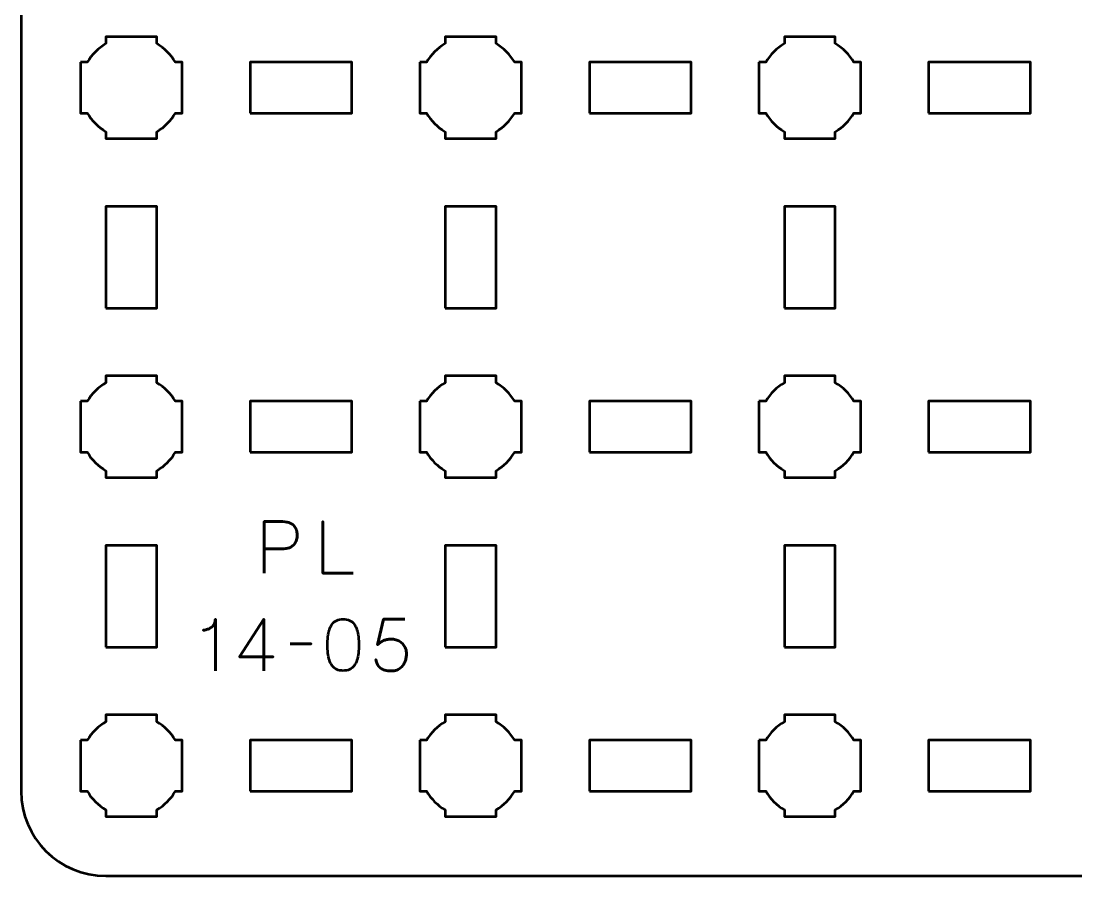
# Model space of a CAD drawing. Header units: centimetres. Extents: x -24.1 to 3.1, y -19.5 to -10.2.
# Drawn here: x -24.15 to -17.93, y -19.5 to -14.46 of the extents above; entities that cross this region are included whole.
import ezdxf

# ---------------------------------------------------------------- set-up
doc = ezdxf.new("R2010")
doc.units = ezdxf.units.CM
doc.header["$MEASUREMENT"] = 0
doc.layers.add('Layer 1', color=7, linetype='Continuous')

msp = doc.modelspace()

# ---------------------------------------------------------------- linework, layer by layer
at = {"layer": 'Layer 1', "lineweight": 53}
for points in [[(-22.8, -15), (-22.2, -15), (-22.2, -14.7), (-22.8, -14.7), (-22.8, -15)], [(-20.8, -15), (-20.2, -15), (-20.2, -14.7), (-20.8, -14.7), (-20.8, -15)], [(-18.8, -15), (-18.2, -15), (-18.2, -14.7), (-18.8, -14.7), (-18.8, -15)], [(-23.65, -16.15), (-23.35, -16.15), (-23.35, -15.55), (-23.65, -15.55), (-23.65, -16.15)], [(-21.65, -16.15), (-21.35, -16.15), (-21.35, -15.55), (-21.65, -15.55), (-21.65, -16.15)], [(-19.65, -16.15), (-19.35, -16.15), (-19.35, -15.55), (-19.65, -15.55), (-19.65, -16.15)], [(-22.8, -17), (-22.2, -17), (-22.2, -16.7), (-22.8, -16.7), (-22.8, -17)], [(-20.8, -17), (-20.2, -17), (-20.2, -16.7), (-20.8, -16.7), (-20.8, -17)], [(-18.8, -17), (-18.2, -17), (-18.2, -16.7), (-18.8, -16.7), (-18.8, -17)], [(-23.65, -18.15), (-23.35, -18.15), (-23.35, -17.55), (-23.65, -17.55), (-23.65, -18.15)], [(-21.65, -18.15), (-21.35, -18.15), (-21.35, -17.55), (-21.65, -17.55), (-21.65, -18.15)], [(-19.65, -18.15), (-19.35, -18.15), (-19.35, -17.55), (-19.65, -17.55), (-19.65, -18.15)], [(-22.8, -19), (-22.2, -19), (-22.2, -18.7), (-22.8, -18.7), (-22.8, -19)], [(-20.8, -19), (-20.2, -19), (-20.2, -18.7), (-20.8, -18.7), (-20.8, -19)], [(-18.8, -19), (-18.2, -19), (-18.2, -18.7), (-18.8, -18.7), (-18.8, -19)]]:
    msp.add_lwpolyline(points, close=True, dxfattribs=at)
for points, knots in [([(-24.15, -19), (-24.15, -19), (-24.15, -10.7), (-24.15, -10.7), (-24.15, -10.7), (-24.15, -10.42391), (-23.92609, -10.2), (-23.65, -10.2), (-23.65, -10.2), (-23.65, -10.2), (2.65, -10.2), (2.65, -10.2), (2.65, -10.2), (2.92609, -10.2), (3.15, -10.42391), (3.15, -10.7), (3.15, -10.7), (3.15, -10.7), (3.15, -19), (3.15, -19), (3.15, -19), (3.15, -19.27609), (2.92609, -19.5), (2.65, -19.5), (2.65, -19.5), (2.65, -19.5), (-23.65, -19.5), (-23.65, -19.5), (-23.65, -19.5), (-23.92609, -19.5), (-24.15, -19.27609), (-24.15, -19)], [0, 0, 0, 0, 0.125, 0.125, 0.125, 0.125, 0.25, 0.25, 0.25, 0.25, 0.375, 0.375, 0.375, 0.375, 0.5, 0.5, 0.5, 0.5, 0.625, 0.625, 0.625, 0.625, 0.75, 0.75, 0.75, 0.75, 0.875, 0.875, 0.875, 0.875, 1, 1, 1, 1]), ([(-23.8, -14.7), (-23.8, -14.7), (-23.75985, -14.7), (-23.75985, -14.7), (-23.75985, -14.7), (-23.7335, -14.65447), (-23.69553, -14.6165), (-23.65, -14.59015), (-23.65, -14.59015), (-23.65, -14.59015), (-23.65, -14.55), (-23.65, -14.55), (-23.65, -14.55), (-23.65, -14.55), (-23.5, -14.55), (-23.5, -14.55), (-23.5, -14.55), (-23.5, -14.55), (-23.35, -14.55), (-23.35, -14.55), (-23.35, -14.55), (-23.35, -14.55), (-23.35, -14.59015), (-23.35, -14.59015), (-23.35, -14.59015), (-23.30447, -14.6165), (-23.2665, -14.65447), (-23.24015, -14.7), (-23.24015, -14.7), (-23.24015, -14.7), (-23.2, -14.7), (-23.2, -14.7), (-23.2, -14.7), (-23.2, -14.7), (-23.2, -14.85), (-23.2, -14.85), (-23.2, -14.85), (-23.2, -14.85), (-23.2, -15), (-23.2, -15), (-23.2, -15), (-23.2, -15), (-23.24015, -15), (-23.24015, -15), (-23.24015, -15), (-23.2665, -15.04553), (-23.30447, -15.0835), (-23.35, -15.10985), (-23.35, -15.10985), (-23.35, -15.10985), (-23.35, -15.15), (-23.35, -15.15), (-23.35, -15.15), (-23.35, -15.15), (-23.5, -15.15), (-23.5, -15.15), (-23.5, -15.15), (-23.5, -15.15), (-23.65, -15.15), (-23.65, -15.15), (-23.65, -15.15), (-23.65, -15.15), (-23.65, -15.10985), (-23.65, -15.10985), (-23.65, -15.10985), (-23.69553, -15.0835), (-23.7335, -15.04553), (-23.75985, -15), (-23.75985, -15), (-23.75985, -15), (-23.8, -15), (-23.8, -15), (-23.8, -15), (-23.8, -15), (-23.8, -14.85), (-23.8, -14.85), (-23.8, -14.85), (-23.8, -14.85), (-23.8, -14.7), (-23.8, -14.7)], [0, 0, 0, 0, 0.05, 0.05, 0.05, 0.05, 0.1, 0.1, 0.1, 0.1, 0.15, 0.15, 0.15, 0.15, 0.2, 0.2, 0.2, 0.2, 0.25, 0.25, 0.25, 0.25, 0.3, 0.3, 0.3, 0.3, 0.35, 0.35, 0.35, 0.35, 0.4, 0.4, 0.4, 0.4, 0.45, 0.45, 0.45, 0.45, 0.5, 0.5, 0.5, 0.5, 0.55, 0.55, 0.55, 0.55, 0.6, 0.6, 0.6, 0.6, 0.65, 0.65, 0.65, 0.65, 0.7, 0.7, 0.7, 0.7, 0.75, 0.75, 0.75, 0.75, 0.8, 0.8, 0.8, 0.8, 0.85, 0.85, 0.85, 0.85, 0.9, 0.9, 0.9, 0.9, 0.95, 0.95, 0.95, 0.95, 1, 1, 1, 1]), ([(-21.8, -14.7), (-21.8, -14.7), (-21.75985, -14.7), (-21.75985, -14.7), (-21.75985, -14.7), (-21.7335, -14.65447), (-21.69553, -14.6165), (-21.65, -14.59015), (-21.65, -14.59015), (-21.65, -14.59015), (-21.65, -14.55), (-21.65, -14.55), (-21.65, -14.55), (-21.65, -14.55), (-21.5, -14.55), (-21.5, -14.55), (-21.5, -14.55), (-21.5, -14.55), (-21.35, -14.55), (-21.35, -14.55), (-21.35, -14.55), (-21.35, -14.55), (-21.35, -14.59015), (-21.35, -14.59015), (-21.35, -14.59015), (-21.30447, -14.6165), (-21.2665, -14.65447), (-21.24015, -14.7), (-21.24015, -14.7), (-21.24015, -14.7), (-21.2, -14.7), (-21.2, -14.7), (-21.2, -14.7), (-21.2, -14.7), (-21.2, -14.85), (-21.2, -14.85), (-21.2, -14.85), (-21.2, -14.85), (-21.2, -15), (-21.2, -15), (-21.2, -15), (-21.2, -15), (-21.24015, -15), (-21.24015, -15), (-21.24015, -15), (-21.2665, -15.04553), (-21.30447, -15.0835), (-21.35, -15.10985), (-21.35, -15.10985), (-21.35, -15.10985), (-21.35, -15.15), (-21.35, -15.15), (-21.35, -15.15), (-21.35, -15.15), (-21.5, -15.15), (-21.5, -15.15), (-21.5, -15.15), (-21.5, -15.15), (-21.65, -15.15), (-21.65, -15.15), (-21.65, -15.15), (-21.65, -15.15), (-21.65, -15.10985), (-21.65, -15.10985), (-21.65, -15.10985), (-21.69553, -15.0835), (-21.7335, -15.04553), (-21.75985, -15), (-21.75985, -15), (-21.75985, -15), (-21.8, -15), (-21.8, -15), (-21.8, -15), (-21.8, -15), (-21.8, -14.85), (-21.8, -14.85), (-21.8, -14.85), (-21.8, -14.85), (-21.8, -14.7), (-21.8, -14.7)], [0, 0, 0, 0, 0.05, 0.05, 0.05, 0.05, 0.1, 0.1, 0.1, 0.1, 0.15, 0.15, 0.15, 0.15, 0.2, 0.2, 0.2, 0.2, 0.25, 0.25, 0.25, 0.25, 0.3, 0.3, 0.3, 0.3, 0.35, 0.35, 0.35, 0.35, 0.4, 0.4, 0.4, 0.4, 0.45, 0.45, 0.45, 0.45, 0.5, 0.5, 0.5, 0.5, 0.55, 0.55, 0.55, 0.55, 0.6, 0.6, 0.6, 0.6, 0.65, 0.65, 0.65, 0.65, 0.7, 0.7, 0.7, 0.7, 0.75, 0.75, 0.75, 0.75, 0.8, 0.8, 0.8, 0.8, 0.85, 0.85, 0.85, 0.85, 0.9, 0.9, 0.9, 0.9, 0.95, 0.95, 0.95, 0.95, 1, 1, 1, 1]), ([(-19.8, -14.7), (-19.8, -14.7), (-19.75985, -14.7), (-19.75985, -14.7), (-19.75985, -14.7), (-19.7335, -14.65447), (-19.69553, -14.6165), (-19.65, -14.59015), (-19.65, -14.59015), (-19.65, -14.59015), (-19.65, -14.55), (-19.65, -14.55), (-19.65, -14.55), (-19.65, -14.55), (-19.5, -14.55), (-19.5, -14.55), (-19.5, -14.55), (-19.5, -14.55), (-19.35, -14.55), (-19.35, -14.55), (-19.35, -14.55), (-19.35, -14.55), (-19.35, -14.59015), (-19.35, -14.59015), (-19.35, -14.59015), (-19.30447, -14.6165), (-19.2665, -14.65447), (-19.24015, -14.7), (-19.24015, -14.7), (-19.24015, -14.7), (-19.2, -14.7), (-19.2, -14.7), (-19.2, -14.7), (-19.2, -14.7), (-19.2, -14.85), (-19.2, -14.85), (-19.2, -14.85), (-19.2, -14.85), (-19.2, -15), (-19.2, -15), (-19.2, -15), (-19.2, -15), (-19.24015, -15), (-19.24015, -15), (-19.24015, -15), (-19.2665, -15.04553), (-19.30447, -15.0835), (-19.35, -15.10985), (-19.35, -15.10985), (-19.35, -15.10985), (-19.35, -15.15), (-19.35, -15.15), (-19.35, -15.15), (-19.35, -15.15), (-19.5, -15.15), (-19.5, -15.15), (-19.5, -15.15), (-19.5, -15.15), (-19.65, -15.15), (-19.65, -15.15), (-19.65, -15.15), (-19.65, -15.15), (-19.65, -15.10985), (-19.65, -15.10985), (-19.65, -15.10985), (-19.69553, -15.0835), (-19.7335, -15.04553), (-19.75985, -15), (-19.75985, -15), (-19.75985, -15), (-19.8, -15), (-19.8, -15), (-19.8, -15), (-19.8, -15), (-19.8, -14.85), (-19.8, -14.85), (-19.8, -14.85), (-19.8, -14.85), (-19.8, -14.7), (-19.8, -14.7)], [0, 0, 0, 0, 0.05, 0.05, 0.05, 0.05, 0.1, 0.1, 0.1, 0.1, 0.15, 0.15, 0.15, 0.15, 0.2, 0.2, 0.2, 0.2, 0.25, 0.25, 0.25, 0.25, 0.3, 0.3, 0.3, 0.3, 0.35, 0.35, 0.35, 0.35, 0.4, 0.4, 0.4, 0.4, 0.45, 0.45, 0.45, 0.45, 0.5, 0.5, 0.5, 0.5, 0.55, 0.55, 0.55, 0.55, 0.6, 0.6, 0.6, 0.6, 0.65, 0.65, 0.65, 0.65, 0.7, 0.7, 0.7, 0.7, 0.75, 0.75, 0.75, 0.75, 0.8, 0.8, 0.8, 0.8, 0.85, 0.85, 0.85, 0.85, 0.9, 0.9, 0.9, 0.9, 0.95, 0.95, 0.95, 0.95, 1, 1, 1, 1]), ([(-23.8, -16.7), (-23.8, -16.7), (-23.75985, -16.7), (-23.75985, -16.7), (-23.75985, -16.7), (-23.7335, -16.65447), (-23.69553, -16.6165), (-23.65, -16.59015), (-23.65, -16.59015), (-23.65, -16.59015), (-23.65, -16.55), (-23.65, -16.55), (-23.65, -16.55), (-23.65, -16.55), (-23.5, -16.55), (-23.5, -16.55), (-23.5, -16.55), (-23.5, -16.55), (-23.35, -16.55), (-23.35, -16.55), (-23.35, -16.55), (-23.35, -16.55), (-23.35, -16.59015), (-23.35, -16.59015), (-23.35, -16.59015), (-23.30447, -16.6165), (-23.2665, -16.65447), (-23.24015, -16.7), (-23.24015, -16.7), (-23.24015, -16.7), (-23.2, -16.7), (-23.2, -16.7), (-23.2, -16.7), (-23.2, -16.7), (-23.2, -16.85), (-23.2, -16.85), (-23.2, -16.85), (-23.2, -16.85), (-23.2, -17), (-23.2, -17), (-23.2, -17), (-23.2, -17), (-23.24015, -17), (-23.24015, -17), (-23.24015, -17), (-23.2665, -17.04553), (-23.30447, -17.0835), (-23.35, -17.10985), (-23.35, -17.10985), (-23.35, -17.10985), (-23.35, -17.15), (-23.35, -17.15), (-23.35, -17.15), (-23.35, -17.15), (-23.5, -17.15), (-23.5, -17.15), (-23.5, -17.15), (-23.5, -17.15), (-23.65, -17.15), (-23.65, -17.15), (-23.65, -17.15), (-23.65, -17.15), (-23.65, -17.10985), (-23.65, -17.10985), (-23.65, -17.10985), (-23.69553, -17.0835), (-23.7335, -17.04553), (-23.75985, -17), (-23.75985, -17), (-23.75985, -17), (-23.8, -17), (-23.8, -17), (-23.8, -17), (-23.8, -17), (-23.8, -16.85), (-23.8, -16.85), (-23.8, -16.85), (-23.8, -16.85), (-23.8, -16.7), (-23.8, -16.7)], [0, 0, 0, 0, 0.05, 0.05, 0.05, 0.05, 0.1, 0.1, 0.1, 0.1, 0.15, 0.15, 0.15, 0.15, 0.2, 0.2, 0.2, 0.2, 0.25, 0.25, 0.25, 0.25, 0.3, 0.3, 0.3, 0.3, 0.35, 0.35, 0.35, 0.35, 0.4, 0.4, 0.4, 0.4, 0.45, 0.45, 0.45, 0.45, 0.5, 0.5, 0.5, 0.5, 0.55, 0.55, 0.55, 0.55, 0.6, 0.6, 0.6, 0.6, 0.65, 0.65, 0.65, 0.65, 0.7, 0.7, 0.7, 0.7, 0.75, 0.75, 0.75, 0.75, 0.8, 0.8, 0.8, 0.8, 0.85, 0.85, 0.85, 0.85, 0.9, 0.9, 0.9, 0.9, 0.95, 0.95, 0.95, 0.95, 1, 1, 1, 1]), ([(-21.8, -16.7), (-21.8, -16.7), (-21.75985, -16.7), (-21.75985, -16.7), (-21.75985, -16.7), (-21.7335, -16.65447), (-21.69553, -16.6165), (-21.65, -16.59015), (-21.65, -16.59015), (-21.65, -16.59015), (-21.65, -16.55), (-21.65, -16.55), (-21.65, -16.55), (-21.65, -16.55), (-21.5, -16.55), (-21.5, -16.55), (-21.5, -16.55), (-21.5, -16.55), (-21.35, -16.55), (-21.35, -16.55), (-21.35, -16.55), (-21.35, -16.55), (-21.35, -16.59015), (-21.35, -16.59015), (-21.35, -16.59015), (-21.30447, -16.6165), (-21.2665, -16.65447), (-21.24015, -16.7), (-21.24015, -16.7), (-21.24015, -16.7), (-21.2, -16.7), (-21.2, -16.7), (-21.2, -16.7), (-21.2, -16.7), (-21.2, -16.85), (-21.2, -16.85), (-21.2, -16.85), (-21.2, -16.85), (-21.2, -17), (-21.2, -17), (-21.2, -17), (-21.2, -17), (-21.24015, -17), (-21.24015, -17), (-21.24015, -17), (-21.2665, -17.04553), (-21.30447, -17.0835), (-21.35, -17.10985), (-21.35, -17.10985), (-21.35, -17.10985), (-21.35, -17.15), (-21.35, -17.15), (-21.35, -17.15), (-21.35, -17.15), (-21.5, -17.15), (-21.5, -17.15), (-21.5, -17.15), (-21.5, -17.15), (-21.65, -17.15), (-21.65, -17.15), (-21.65, -17.15), (-21.65, -17.15), (-21.65, -17.10985), (-21.65, -17.10985), (-21.65, -17.10985), (-21.69553, -17.0835), (-21.7335, -17.04553), (-21.75985, -17), (-21.75985, -17), (-21.75985, -17), (-21.8, -17), (-21.8, -17), (-21.8, -17), (-21.8, -17), (-21.8, -16.85), (-21.8, -16.85), (-21.8, -16.85), (-21.8, -16.85), (-21.8, -16.7), (-21.8, -16.7)], [0, 0, 0, 0, 0.05, 0.05, 0.05, 0.05, 0.1, 0.1, 0.1, 0.1, 0.15, 0.15, 0.15, 0.15, 0.2, 0.2, 0.2, 0.2, 0.25, 0.25, 0.25, 0.25, 0.3, 0.3, 0.3, 0.3, 0.35, 0.35, 0.35, 0.35, 0.4, 0.4, 0.4, 0.4, 0.45, 0.45, 0.45, 0.45, 0.5, 0.5, 0.5, 0.5, 0.55, 0.55, 0.55, 0.55, 0.6, 0.6, 0.6, 0.6, 0.65, 0.65, 0.65, 0.65, 0.7, 0.7, 0.7, 0.7, 0.75, 0.75, 0.75, 0.75, 0.8, 0.8, 0.8, 0.8, 0.85, 0.85, 0.85, 0.85, 0.9, 0.9, 0.9, 0.9, 0.95, 0.95, 0.95, 0.95, 1, 1, 1, 1]), ([(-19.8, -16.7), (-19.8, -16.7), (-19.75985, -16.7), (-19.75985, -16.7), (-19.75985, -16.7), (-19.7335, -16.65447), (-19.69553, -16.6165), (-19.65, -16.59015), (-19.65, -16.59015), (-19.65, -16.59015), (-19.65, -16.55), (-19.65, -16.55), (-19.65, -16.55), (-19.65, -16.55), (-19.5, -16.55), (-19.5, -16.55), (-19.5, -16.55), (-19.5, -16.55), (-19.35, -16.55), (-19.35, -16.55), (-19.35, -16.55), (-19.35, -16.55), (-19.35, -16.59015), (-19.35, -16.59015), (-19.35, -16.59015), (-19.30447, -16.6165), (-19.2665, -16.65447), (-19.24015, -16.7), (-19.24015, -16.7), (-19.24015, -16.7), (-19.2, -16.7), (-19.2, -16.7), (-19.2, -16.7), (-19.2, -16.7), (-19.2, -16.85), (-19.2, -16.85), (-19.2, -16.85), (-19.2, -16.85), (-19.2, -17), (-19.2, -17), (-19.2, -17), (-19.2, -17), (-19.24015, -17), (-19.24015, -17), (-19.24015, -17), (-19.2665, -17.04553), (-19.30447, -17.0835), (-19.35, -17.10985), (-19.35, -17.10985), (-19.35, -17.10985), (-19.35, -17.15), (-19.35, -17.15), (-19.35, -17.15), (-19.35, -17.15), (-19.5, -17.15), (-19.5, -17.15), (-19.5, -17.15), (-19.5, -17.15), (-19.65, -17.15), (-19.65, -17.15), (-19.65, -17.15), (-19.65, -17.15), (-19.65, -17.10985), (-19.65, -17.10985), (-19.65, -17.10985), (-19.69553, -17.0835), (-19.7335, -17.04553), (-19.75985, -17), (-19.75985, -17), (-19.75985, -17), (-19.8, -17), (-19.8, -17), (-19.8, -17), (-19.8, -17), (-19.8, -16.85), (-19.8, -16.85), (-19.8, -16.85), (-19.8, -16.85), (-19.8, -16.7), (-19.8, -16.7)], [0, 0, 0, 0, 0.05, 0.05, 0.05, 0.05, 0.1, 0.1, 0.1, 0.1, 0.15, 0.15, 0.15, 0.15, 0.2, 0.2, 0.2, 0.2, 0.25, 0.25, 0.25, 0.25, 0.3, 0.3, 0.3, 0.3, 0.35, 0.35, 0.35, 0.35, 0.4, 0.4, 0.4, 0.4, 0.45, 0.45, 0.45, 0.45, 0.5, 0.5, 0.5, 0.5, 0.55, 0.55, 0.55, 0.55, 0.6, 0.6, 0.6, 0.6, 0.65, 0.65, 0.65, 0.65, 0.7, 0.7, 0.7, 0.7, 0.75, 0.75, 0.75, 0.75, 0.8, 0.8, 0.8, 0.8, 0.85, 0.85, 0.85, 0.85, 0.9, 0.9, 0.9, 0.9, 0.95, 0.95, 0.95, 0.95, 1, 1, 1, 1]), ([(-23.8, -18.7), (-23.8, -18.7), (-23.75985, -18.7), (-23.75985, -18.7), (-23.75985, -18.7), (-23.7335, -18.65447), (-23.69553, -18.6165), (-23.65, -18.59015), (-23.65, -18.59015), (-23.65, -18.59015), (-23.65, -18.55), (-23.65, -18.55), (-23.65, -18.55), (-23.65, -18.55), (-23.5, -18.55), (-23.5, -18.55), (-23.5, -18.55), (-23.5, -18.55), (-23.35, -18.55), (-23.35, -18.55), (-23.35, -18.55), (-23.35, -18.55), (-23.35, -18.59015), (-23.35, -18.59015), (-23.35, -18.59015), (-23.30447, -18.6165), (-23.2665, -18.65447), (-23.24015, -18.7), (-23.24015, -18.7), (-23.24015, -18.7), (-23.2, -18.7), (-23.2, -18.7), (-23.2, -18.7), (-23.2, -18.7), (-23.2, -18.85), (-23.2, -18.85), (-23.2, -18.85), (-23.2, -18.85), (-23.2, -19), (-23.2, -19), (-23.2, -19), (-23.2, -19), (-23.24015, -19), (-23.24015, -19), (-23.24015, -19), (-23.2665, -19.04553), (-23.30447, -19.0835), (-23.35, -19.10985), (-23.35, -19.10985), (-23.35, -19.10985), (-23.35, -19.15), (-23.35, -19.15), (-23.35, -19.15), (-23.35, -19.15), (-23.5, -19.15), (-23.5, -19.15), (-23.5, -19.15), (-23.5, -19.15), (-23.65, -19.15), (-23.65, -19.15), (-23.65, -19.15), (-23.65, -19.15), (-23.65, -19.10985), (-23.65, -19.10985), (-23.65, -19.10985), (-23.69553, -19.0835), (-23.7335, -19.04553), (-23.75985, -19), (-23.75985, -19), (-23.75985, -19), (-23.8, -19), (-23.8, -19), (-23.8, -19), (-23.8, -19), (-23.8, -18.85), (-23.8, -18.85), (-23.8, -18.85), (-23.8, -18.85), (-23.8, -18.7), (-23.8, -18.7)], [0, 0, 0, 0, 0.05, 0.05, 0.05, 0.05, 0.1, 0.1, 0.1, 0.1, 0.15, 0.15, 0.15, 0.15, 0.2, 0.2, 0.2, 0.2, 0.25, 0.25, 0.25, 0.25, 0.3, 0.3, 0.3, 0.3, 0.35, 0.35, 0.35, 0.35, 0.4, 0.4, 0.4, 0.4, 0.45, 0.45, 0.45, 0.45, 0.5, 0.5, 0.5, 0.5, 0.55, 0.55, 0.55, 0.55, 0.6, 0.6, 0.6, 0.6, 0.65, 0.65, 0.65, 0.65, 0.7, 0.7, 0.7, 0.7, 0.75, 0.75, 0.75, 0.75, 0.8, 0.8, 0.8, 0.8, 0.85, 0.85, 0.85, 0.85, 0.9, 0.9, 0.9, 0.9, 0.95, 0.95, 0.95, 0.95, 1, 1, 1, 1]), ([(-21.8, -18.7), (-21.8, -18.7), (-21.75985, -18.7), (-21.75985, -18.7), (-21.75985, -18.7), (-21.7335, -18.65447), (-21.69553, -18.6165), (-21.65, -18.59015), (-21.65, -18.59015), (-21.65, -18.59015), (-21.65, -18.55), (-21.65, -18.55), (-21.65, -18.55), (-21.65, -18.55), (-21.5, -18.55), (-21.5, -18.55), (-21.5, -18.55), (-21.5, -18.55), (-21.35, -18.55), (-21.35, -18.55), (-21.35, -18.55), (-21.35, -18.55), (-21.35, -18.59015), (-21.35, -18.59015), (-21.35, -18.59015), (-21.30447, -18.6165), (-21.2665, -18.65447), (-21.24015, -18.7), (-21.24015, -18.7), (-21.24015, -18.7), (-21.2, -18.7), (-21.2, -18.7), (-21.2, -18.7), (-21.2, -18.7), (-21.2, -18.85), (-21.2, -18.85), (-21.2, -18.85), (-21.2, -18.85), (-21.2, -19), (-21.2, -19), (-21.2, -19), (-21.2, -19), (-21.24015, -19), (-21.24015, -19), (-21.24015, -19), (-21.2665, -19.04553), (-21.30447, -19.0835), (-21.35, -19.10985), (-21.35, -19.10985), (-21.35, -19.10985), (-21.35, -19.15), (-21.35, -19.15), (-21.35, -19.15), (-21.35, -19.15), (-21.5, -19.15), (-21.5, -19.15), (-21.5, -19.15), (-21.5, -19.15), (-21.65, -19.15), (-21.65, -19.15), (-21.65, -19.15), (-21.65, -19.15), (-21.65, -19.10985), (-21.65, -19.10985), (-21.65, -19.10985), (-21.69553, -19.0835), (-21.7335, -19.04553), (-21.75985, -19), (-21.75985, -19), (-21.75985, -19), (-21.8, -19), (-21.8, -19), (-21.8, -19), (-21.8, -19), (-21.8, -18.85), (-21.8, -18.85), (-21.8, -18.85), (-21.8, -18.85), (-21.8, -18.7), (-21.8, -18.7)], [0, 0, 0, 0, 0.05, 0.05, 0.05, 0.05, 0.1, 0.1, 0.1, 0.1, 0.15, 0.15, 0.15, 0.15, 0.2, 0.2, 0.2, 0.2, 0.25, 0.25, 0.25, 0.25, 0.3, 0.3, 0.3, 0.3, 0.35, 0.35, 0.35, 0.35, 0.4, 0.4, 0.4, 0.4, 0.45, 0.45, 0.45, 0.45, 0.5, 0.5, 0.5, 0.5, 0.55, 0.55, 0.55, 0.55, 0.6, 0.6, 0.6, 0.6, 0.65, 0.65, 0.65, 0.65, 0.7, 0.7, 0.7, 0.7, 0.75, 0.75, 0.75, 0.75, 0.8, 0.8, 0.8, 0.8, 0.85, 0.85, 0.85, 0.85, 0.9, 0.9, 0.9, 0.9, 0.95, 0.95, 0.95, 0.95, 1, 1, 1, 1]), ([(-19.8, -18.7), (-19.8, -18.7), (-19.75985, -18.7), (-19.75985, -18.7), (-19.75985, -18.7), (-19.7335, -18.65447), (-19.69553, -18.6165), (-19.65, -18.59015), (-19.65, -18.59015), (-19.65, -18.59015), (-19.65, -18.55), (-19.65, -18.55), (-19.65, -18.55), (-19.65, -18.55), (-19.5, -18.55), (-19.5, -18.55), (-19.5, -18.55), (-19.5, -18.55), (-19.35, -18.55), (-19.35, -18.55), (-19.35, -18.55), (-19.35, -18.55), (-19.35, -18.59015), (-19.35, -18.59015), (-19.35, -18.59015), (-19.30447, -18.6165), (-19.2665, -18.65447), (-19.24015, -18.7), (-19.24015, -18.7), (-19.24015, -18.7), (-19.2, -18.7), (-19.2, -18.7), (-19.2, -18.7), (-19.2, -18.7), (-19.2, -18.85), (-19.2, -18.85), (-19.2, -18.85), (-19.2, -18.85), (-19.2, -19), (-19.2, -19), (-19.2, -19), (-19.2, -19), (-19.24015, -19), (-19.24015, -19), (-19.24015, -19), (-19.2665, -19.04553), (-19.30447, -19.0835), (-19.35, -19.10985), (-19.35, -19.10985), (-19.35, -19.10985), (-19.35, -19.15), (-19.35, -19.15), (-19.35, -19.15), (-19.35, -19.15), (-19.5, -19.15), (-19.5, -19.15), (-19.5, -19.15), (-19.5, -19.15), (-19.65, -19.15), (-19.65, -19.15), (-19.65, -19.15), (-19.65, -19.15), (-19.65, -19.10985), (-19.65, -19.10985), (-19.65, -19.10985), (-19.69553, -19.0835), (-19.7335, -19.04553), (-19.75985, -19), (-19.75985, -19), (-19.75985, -19), (-19.8, -19), (-19.8, -19), (-19.8, -19), (-19.8, -19), (-19.8, -18.85), (-19.8, -18.85), (-19.8, -18.85), (-19.8, -18.85), (-19.8, -18.7), (-19.8, -18.7)], [0, 0, 0, 0, 0.05, 0.05, 0.05, 0.05, 0.1, 0.1, 0.1, 0.1, 0.15, 0.15, 0.15, 0.15, 0.2, 0.2, 0.2, 0.2, 0.25, 0.25, 0.25, 0.25, 0.3, 0.3, 0.3, 0.3, 0.35, 0.35, 0.35, 0.35, 0.4, 0.4, 0.4, 0.4, 0.45, 0.45, 0.45, 0.45, 0.5, 0.5, 0.5, 0.5, 0.55, 0.55, 0.55, 0.55, 0.6, 0.6, 0.6, 0.6, 0.65, 0.65, 0.65, 0.65, 0.7, 0.7, 0.7, 0.7, 0.75, 0.75, 0.75, 0.75, 0.8, 0.8, 0.8, 0.8, 0.85, 0.85, 0.85, 0.85, 0.9, 0.9, 0.9, 0.9, 0.95, 0.95, 0.95, 0.95, 1, 1, 1, 1])]:
    msp.add_open_spline(points, degree=3, knots=knots, dxfattribs=at)
at = {"layer": 'Layer 1', "color": 5, "lineweight": 53}
for points, knots in [([(-22.71762, -17.71432), (-22.71762, -17.71432), (-22.71762, -17.4091), (-22.71762, -17.4091), (-22.71762, -17.4091), (-22.71762, -17.4091), (-22.62025, -17.4091), (-22.62025, -17.4091), (-22.62025, -17.4091), (-22.60078, -17.40917), (-22.58477, -17.41136), (-22.57214, -17.41559), (-22.57214, -17.41559), (-22.55958, -17.41975), (-22.5497, -17.42554), (-22.54257, -17.43288), (-22.54257, -17.43288), (-22.53545, -17.44014), (-22.53037, -17.44847), (-22.52726, -17.45785), (-22.52726, -17.45785), (-22.52423, -17.46724), (-22.52247, -17.47704), (-22.52204, -17.48742), (-22.52204, -17.48742), (-22.52155, -17.49779), (-22.52275, -17.50795), (-22.52557, -17.51782), (-22.52557, -17.51782), (-22.52846, -17.5277), (-22.53333, -17.53666), (-22.54032, -17.54471), (-22.54032, -17.54471), (-22.54723, -17.55275), (-22.55661, -17.55917), (-22.5684, -17.5639), (-22.5684, -17.5639), (-22.58018, -17.56869), (-22.59478, -17.57109), (-22.61221, -17.57123), (-22.61221, -17.57123), (-22.61221, -17.57123), (-22.71762, -17.57123), (-22.71762, -17.57123), (-22.71762, -17.57123), (-22.71762, -17.57123), (-22.61221, -17.57123), (-22.61221, -17.57123), (-22.61221, -17.57123), (-22.59514, -17.57109), (-22.58067, -17.56869), (-22.56896, -17.5639), (-22.56896, -17.5639), (-22.55718, -17.55917), (-22.54779, -17.55275), (-22.54074, -17.54471), (-22.54074, -17.54471), (-22.53375, -17.53666), (-22.52874, -17.5277), (-22.52578, -17.51782), (-22.52578, -17.51782), (-22.52282, -17.50795), (-22.52155, -17.49779), (-22.52204, -17.48742), (-22.52204, -17.48742), (-22.52247, -17.47704), (-22.52423, -17.46724), (-22.5274, -17.45785), (-22.5274, -17.45785), (-22.53051, -17.44847), (-22.53573, -17.44014), (-22.54286, -17.43288), (-22.54286, -17.43288), (-22.55005, -17.42554), (-22.55993, -17.41975), (-22.57249, -17.41559), (-22.57249, -17.41559), (-22.58512, -17.41136), (-22.60099, -17.40917), (-22.62025, -17.4091), (-22.62025, -17.4091), (-22.62025, -17.4091), (-22.71762, -17.4091), (-22.71762, -17.4091), (-22.71762, -17.4091), (-22.71762, -17.4091), (-22.71762, -17.71432), (-22.71762, -17.71432)], [0, 0, 0, 0, 0.0454545, 0.0454545, 0.0454545, 0.0454545, 0.0909091, 0.0909091, 0.0909091, 0.0909091, 0.1363636, 0.1363636, 0.1363636, 0.1363636, 0.1818182, 0.1818182, 0.1818182, 0.1818182, 0.2272727, 0.2272727, 0.2272727, 0.2272727, 0.2727273, 0.2727273, 0.2727273, 0.2727273, 0.3181818, 0.3181818, 0.3181818, 0.3181818, 0.3636364, 0.3636364, 0.3636364, 0.3636364, 0.4090909, 0.4090909, 0.4090909, 0.4090909, 0.4545455, 0.4545455, 0.4545455, 0.4545455, 0.5, 0.5, 0.5, 0.5, 0.5454545, 0.5454545, 0.5454545, 0.5454545, 0.5909091, 0.5909091, 0.5909091, 0.5909091, 0.6363636, 0.6363636, 0.6363636, 0.6363636, 0.6818182, 0.6818182, 0.6818182, 0.6818182, 0.7272727, 0.7272727, 0.7272727, 0.7272727, 0.7727273, 0.7727273, 0.7727273, 0.7727273, 0.8181818, 0.8181818, 0.8181818, 0.8181818, 0.8636364, 0.8636364, 0.8636364, 0.8636364, 0.9090909, 0.9090909, 0.9090909, 0.9090909, 0.9545455, 0.9545455, 0.9545455, 0.9545455, 1, 1, 1, 1]), ([(-22.19312, -17.71432), (-22.19312, -17.71432), (-22.37134, -17.71432), (-22.37134, -17.71432), (-22.37134, -17.71432), (-22.37134, -17.71432), (-22.37134, -17.4091), (-22.37134, -17.4091), (-22.37134, -17.4091), (-22.37134, -17.4091), (-22.37134, -17.71432), (-22.37134, -17.71432), (-22.37134, -17.71432), (-22.37134, -17.71432), (-22.19312, -17.71432), (-22.19312, -17.71432)], [0, 0, 0, 0, 0.25, 0.25, 0.25, 0.25, 0.5, 0.5, 0.5, 0.5, 0.75, 0.75, 0.75, 0.75, 1, 1, 1, 1]), ([(-23.00485, -18.28963), (-23.00485, -18.28963), (-23.00485, -17.98441), (-23.00485, -17.98441), (-23.00485, -17.98441), (-23.00492, -17.99478), (-23.00676, -18.00367), (-23.01029, -18.01108), (-23.01029, -18.01108), (-23.01374, -18.01856), (-23.01833, -18.0247), (-23.02397, -18.02963), (-23.02397, -18.02963), (-23.02962, -18.03457), (-23.03569, -18.03852), (-23.04218, -18.04149), (-23.04218, -18.04149), (-23.04867, -18.04438), (-23.05495, -18.04657), (-23.06102, -18.04791), (-23.06102, -18.04791), (-23.06715, -18.04932), (-23.07238, -18.05017), (-23.07682, -18.05045), (-23.07682, -18.05045), (-23.07238, -18.05017), (-23.06715, -18.04932), (-23.06102, -18.04791), (-23.06102, -18.04791), (-23.05495, -18.04657), (-23.04867, -18.04438), (-23.04218, -18.04149), (-23.04218, -18.04149), (-23.03569, -18.03852), (-23.02962, -18.03457), (-23.02397, -18.02963), (-23.02397, -18.02963), (-23.01833, -18.0247), (-23.01374, -18.01856), (-23.01029, -18.01108), (-23.01029, -18.01108), (-23.00676, -18.00367), (-23.00492, -17.99478), (-23.00485, -17.98441), (-23.00485, -17.98441), (-23.00485, -17.98441), (-23.00485, -18.28963), (-23.00485, -18.28963)], [0, 0, 0, 0, 0.0833333, 0.0833333, 0.0833333, 0.0833333, 0.1666667, 0.1666667, 0.1666667, 0.1666667, 0.25, 0.25, 0.25, 0.25, 0.3333333, 0.3333333, 0.3333333, 0.3333333, 0.4166667, 0.4166667, 0.4166667, 0.4166667, 0.5, 0.5, 0.5, 0.5, 0.5833333, 0.5833333, 0.5833333, 0.5833333, 0.6666667, 0.6666667, 0.6666667, 0.6666667, 0.75, 0.75, 0.75, 0.75, 0.8333333, 0.8333333, 0.8333333, 0.8333333, 0.9166667, 0.9166667, 0.9166667, 0.9166667, 1, 1, 1, 1]), ([(-22.71869, -18.28963), (-22.71869, -18.28963), (-22.71869, -17.98441), (-22.71869, -17.98441), (-22.71869, -17.98441), (-22.71869, -17.98441), (-22.86262, -18.20835), (-22.86262, -18.20835), (-22.86262, -18.20835), (-22.86262, -18.20835), (-22.6645, -18.20835), (-22.6645, -18.20835), (-22.6645, -18.20835), (-22.6645, -18.20835), (-22.86262, -18.20835), (-22.86262, -18.20835), (-22.86262, -18.20835), (-22.86262, -18.20835), (-22.71869, -17.98441), (-22.71869, -17.98441), (-22.71869, -17.98441), (-22.71869, -17.98441), (-22.71869, -18.28963), (-22.71869, -18.28963)], [0, 0, 0, 0, 0.1666667, 0.1666667, 0.1666667, 0.1666667, 0.3333333, 0.3333333, 0.3333333, 0.3333333, 0.5, 0.5, 0.5, 0.5, 0.6666667, 0.6666667, 0.6666667, 0.6666667, 0.8333333, 0.8333333, 0.8333333, 0.8333333, 1, 1, 1, 1]), ([(-22.25133, -18.28963), (-22.23652, -18.28956), (-22.22375, -18.28695), (-22.21309, -18.28187), (-22.21309, -18.28187), (-22.20251, -18.27679), (-22.19369, -18.26952), (-22.18664, -18.26028), (-22.18664, -18.26028), (-22.17965, -18.25097), (-22.17415, -18.23996), (-22.17006, -18.22726), (-22.17006, -18.22726), (-22.16603, -18.21456), (-22.16314, -18.20066), (-22.16152, -18.18542), (-22.16152, -18.18542), (-22.15982, -18.17018), (-22.15898, -18.15416), (-22.15905, -18.13723), (-22.15905, -18.13723), (-22.15898, -18.12037), (-22.15982, -18.10435), (-22.16152, -18.08918), (-22.16152, -18.08918), (-22.16314, -18.07401), (-22.16603, -18.06004), (-22.17006, -18.04734), (-22.17006, -18.04734), (-22.17415, -18.03471), (-22.17965, -18.02371), (-22.18664, -18.01432), (-22.18664, -18.01432), (-22.19369, -18.00501), (-22.20251, -17.99774), (-22.21309, -17.99266), (-22.21309, -17.99266), (-22.22375, -17.98751), (-22.23652, -17.9849), (-22.25133, -17.98483), (-22.25133, -17.98483), (-22.26615, -17.9849), (-22.27892, -17.98751), (-22.28958, -17.99266), (-22.28958, -17.99266), (-22.30016, -17.99774), (-22.30898, -18.00501), (-22.31603, -18.01432), (-22.31603, -18.01432), (-22.32302, -18.02371), (-22.32852, -18.03471), (-22.33261, -18.04734), (-22.33261, -18.04734), (-22.33664, -18.06004), (-22.33953, -18.07401), (-22.34115, -18.08918), (-22.34115, -18.08918), (-22.34284, -18.10435), (-22.34369, -18.12037), (-22.34362, -18.13723), (-22.34362, -18.13723), (-22.34369, -18.15416), (-22.34284, -18.17018), (-22.34115, -18.18542), (-22.34115, -18.18542), (-22.33953, -18.20066), (-22.33664, -18.21456), (-22.33261, -18.22726), (-22.33261, -18.22726), (-22.32852, -18.23996), (-22.32302, -18.25097), (-22.31603, -18.26028), (-22.31603, -18.26028), (-22.30898, -18.26952), (-22.30016, -18.27679), (-22.28958, -18.28187), (-22.28958, -18.28187), (-22.27892, -18.28695), (-22.26615, -18.28956), (-22.25133, -18.28963)], [0, 0, 0, 0, 0.05, 0.05, 0.05, 0.05, 0.1, 0.1, 0.1, 0.1, 0.15, 0.15, 0.15, 0.15, 0.2, 0.2, 0.2, 0.2, 0.25, 0.25, 0.25, 0.25, 0.3, 0.3, 0.3, 0.3, 0.35, 0.35, 0.35, 0.35, 0.4, 0.4, 0.4, 0.4, 0.45, 0.45, 0.45, 0.45, 0.5, 0.5, 0.5, 0.5, 0.55, 0.55, 0.55, 0.55, 0.6, 0.6, 0.6, 0.6, 0.65, 0.65, 0.65, 0.65, 0.7, 0.7, 0.7, 0.7, 0.75, 0.75, 0.75, 0.75, 0.8, 0.8, 0.8, 0.8, 0.85, 0.85, 0.85, 0.85, 0.9, 0.9, 0.9, 0.9, 0.95, 0.95, 0.95, 0.95, 1, 1, 1, 1]), ([(-22.25133, -18.28963), (-22.23652, -18.28956), (-22.22375, -18.28695), (-22.21309, -18.28187), (-22.21309, -18.28187), (-22.20251, -18.27679), (-22.19369, -18.26952), (-22.18664, -18.26028), (-22.18664, -18.26028), (-22.17965, -18.25097), (-22.17415, -18.23996), (-22.17006, -18.22726), (-22.17006, -18.22726), (-22.16603, -18.21456), (-22.16314, -18.20066), (-22.16152, -18.18542), (-22.16152, -18.18542), (-22.15982, -18.17018), (-22.15898, -18.15416), (-22.15905, -18.13723), (-22.15905, -18.13723), (-22.15898, -18.12037), (-22.15982, -18.10435), (-22.16152, -18.08918), (-22.16152, -18.08918), (-22.16314, -18.07401), (-22.16603, -18.06004), (-22.17006, -18.04734), (-22.17006, -18.04734), (-22.17415, -18.03471), (-22.17965, -18.02371), (-22.18664, -18.01432), (-22.18664, -18.01432), (-22.19369, -18.00501), (-22.20251, -17.99774), (-22.21309, -17.99266), (-22.21309, -17.99266), (-22.22375, -17.98751), (-22.23652, -17.9849), (-22.25133, -17.98483), (-22.25133, -17.98483), (-22.26615, -17.9849), (-22.27892, -17.98751), (-22.28958, -17.99266), (-22.28958, -17.99266), (-22.30016, -17.99774), (-22.30898, -18.00501), (-22.31603, -18.01432), (-22.31603, -18.01432), (-22.32302, -18.02371), (-22.32852, -18.03471), (-22.33261, -18.04734), (-22.33261, -18.04734), (-22.33664, -18.06004), (-22.33953, -18.07401), (-22.34115, -18.08918), (-22.34115, -18.08918), (-22.34284, -18.10435), (-22.34369, -18.12037), (-22.34362, -18.13723), (-22.34362, -18.13723), (-22.34369, -18.15416), (-22.34284, -18.17018), (-22.34115, -18.18542), (-22.34115, -18.18542), (-22.33953, -18.20066), (-22.33664, -18.21456), (-22.33261, -18.22726), (-22.33261, -18.22726), (-22.32852, -18.23996), (-22.32302, -18.25097), (-22.31603, -18.26028), (-22.31603, -18.26028), (-22.30898, -18.26952), (-22.30016, -18.27679), (-22.28958, -18.28187), (-22.28958, -18.28187), (-22.27892, -18.28695), (-22.26615, -18.28956), (-22.25133, -18.28963)], [0, 0, 0, 0, 0.05, 0.05, 0.05, 0.05, 0.1, 0.1, 0.1, 0.1, 0.15, 0.15, 0.15, 0.15, 0.2, 0.2, 0.2, 0.2, 0.25, 0.25, 0.25, 0.25, 0.3, 0.3, 0.3, 0.3, 0.35, 0.35, 0.35, 0.35, 0.4, 0.4, 0.4, 0.4, 0.45, 0.45, 0.45, 0.45, 0.5, 0.5, 0.5, 0.5, 0.55, 0.55, 0.55, 0.55, 0.6, 0.6, 0.6, 0.6, 0.65, 0.65, 0.65, 0.65, 0.7, 0.7, 0.7, 0.7, 0.75, 0.75, 0.75, 0.75, 0.8, 0.8, 0.8, 0.8, 0.85, 0.85, 0.85, 0.85, 0.9, 0.9, 0.9, 0.9, 0.95, 0.95, 0.95, 0.95, 1, 1, 1, 1]), ([(-21.88727, -17.98441), (-21.88727, -17.98441), (-22.01427, -17.98441), (-22.01427, -17.98441), (-22.01427, -17.98441), (-22.01427, -17.98441), (-22.04814, -18.13596), (-22.04814, -18.13596), (-22.04814, -18.13596), (-22.04221, -18.13088), (-22.03657, -18.1263), (-22.03113, -18.12227), (-22.03113, -18.12227), (-22.02577, -18.11825), (-22.02013, -18.11487), (-22.01413, -18.11204), (-22.01413, -18.11204), (-22.0082, -18.10922), (-22.00143, -18.1071), (-21.99381, -18.10562), (-21.99381, -18.10562), (-21.98626, -18.10414), (-21.97723, -18.10336), (-21.96686, -18.10336), (-21.96686, -18.10336), (-21.95839, -18.10336), (-21.94992, -18.10449), (-21.94146, -18.10682), (-21.94146, -18.10682), (-21.93299, -18.10908), (-21.92495, -18.11254), (-21.91733, -18.11712), (-21.91733, -18.11712), (-21.90964, -18.12178), (-21.90286, -18.12757), (-21.89694, -18.13455), (-21.89694, -18.13455), (-21.89094, -18.14154), (-21.88621, -18.14972), (-21.88283, -18.1591), (-21.88283, -18.1591), (-21.87937, -18.16849), (-21.87761, -18.17914), (-21.87754, -18.19099), (-21.87754, -18.19099), (-21.87746, -18.19537), (-21.87796, -18.20087), (-21.87895, -18.20736), (-21.87895, -18.20736), (-21.87986, -18.21385), (-21.88156, -18.22091), (-21.88396, -18.22839), (-21.88396, -18.22839), (-21.88635, -18.23587), (-21.88974, -18.24328), (-21.89404, -18.25061), (-21.89404, -18.25061), (-21.89835, -18.25795), (-21.90385, -18.26465), (-21.91048, -18.27072), (-21.91048, -18.27072), (-21.91712, -18.27679), (-21.92516, -18.28166), (-21.93454, -18.28533), (-21.93454, -18.28533), (-21.944, -18.28892), (-21.95508, -18.29083), (-21.9677, -18.2909), (-21.9677, -18.2909), (-21.9828, -18.29083), (-21.9955, -18.28921), (-22.0058, -18.28617), (-22.0058, -18.28617), (-22.01611, -18.28307), (-22.0245, -18.27905), (-22.03099, -18.27397), (-22.03099, -18.27397), (-22.03755, -18.26889), (-22.04263, -18.26331), (-22.0463, -18.25725), (-22.0463, -18.25725), (-22.04997, -18.25118), (-22.05272, -18.24511), (-22.05456, -18.23904), (-22.05456, -18.23904), (-22.05639, -18.23297), (-22.0578, -18.2274), (-22.05872, -18.22232), (-22.05872, -18.22232), (-22.0578, -18.2274), (-22.05639, -18.23297), (-22.05456, -18.23904), (-22.05456, -18.23904), (-22.05272, -18.24511), (-22.04997, -18.25118), (-22.0463, -18.25725), (-22.0463, -18.25725), (-22.04263, -18.26331), (-22.03755, -18.26889), (-22.03099, -18.27397), (-22.03099, -18.27397), (-22.0245, -18.27905), (-22.01611, -18.28307), (-22.0058, -18.28617), (-22.0058, -18.28617), (-21.9955, -18.28921), (-21.9828, -18.29083), (-21.9677, -18.2909), (-21.9677, -18.2909), (-21.95508, -18.29083), (-21.944, -18.28892), (-21.93454, -18.28533), (-21.93454, -18.28533), (-21.92516, -18.28166), (-21.91712, -18.27679), (-21.91048, -18.27072), (-21.91048, -18.27072), (-21.90385, -18.26465), (-21.89835, -18.25795), (-21.89404, -18.25061), (-21.89404, -18.25061), (-21.88974, -18.24328), (-21.88635, -18.23587), (-21.88396, -18.22839), (-21.88396, -18.22839), (-21.88156, -18.22091), (-21.87986, -18.21385), (-21.87895, -18.20736), (-21.87895, -18.20736), (-21.87796, -18.20087), (-21.87746, -18.19537), (-21.87754, -18.19099), (-21.87754, -18.19099), (-21.87761, -18.17914), (-21.87937, -18.16849), (-21.88283, -18.1591), (-21.88283, -18.1591), (-21.88621, -18.14972), (-21.89094, -18.14154), (-21.89694, -18.13455), (-21.89694, -18.13455), (-21.90286, -18.12757), (-21.90964, -18.12178), (-21.91733, -18.11712), (-21.91733, -18.11712), (-21.92495, -18.11254), (-21.93299, -18.10908), (-21.94146, -18.10682), (-21.94146, -18.10682), (-21.94992, -18.10449), (-21.95839, -18.10336), (-21.96686, -18.10336), (-21.96686, -18.10336), (-21.97723, -18.10336), (-21.98626, -18.10414), (-21.99381, -18.10562), (-21.99381, -18.10562), (-22.00143, -18.1071), (-22.0082, -18.10922), (-22.01413, -18.11204), (-22.01413, -18.11204), (-22.02013, -18.11487), (-22.02577, -18.11825), (-22.03113, -18.12227), (-22.03113, -18.12227), (-22.03657, -18.1263), (-22.04221, -18.13088), (-22.04814, -18.13596), (-22.04814, -18.13596), (-22.04814, -18.13596), (-22.01427, -17.98441), (-22.01427, -17.98441), (-22.01427, -17.98441), (-22.01427, -17.98441), (-21.88727, -17.98441), (-21.88727, -17.98441)], [0, 0, 0, 0, 0.0227273, 0.0227273, 0.0227273, 0.0227273, 0.0454545, 0.0454545, 0.0454545, 0.0454545, 0.0681818, 0.0681818, 0.0681818, 0.0681818, 0.0909091, 0.0909091, 0.0909091, 0.0909091, 0.1136364, 0.1136364, 0.1136364, 0.1136364, 0.1363636, 0.1363636, 0.1363636, 0.1363636, 0.1590909, 0.1590909, 0.1590909, 0.1590909, 0.1818182, 0.1818182, 0.1818182, 0.1818182, 0.2045455, 0.2045455, 0.2045455, 0.2045455, 0.2272727, 0.2272727, 0.2272727, 0.2272727, 0.25, 0.25, 0.25, 0.25, 0.2727273, 0.2727273, 0.2727273, 0.2727273, 0.2954545, 0.2954545, 0.2954545, 0.2954545, 0.3181818, 0.3181818, 0.3181818, 0.3181818, 0.3409091, 0.3409091, 0.3409091, 0.3409091, 0.3636364, 0.3636364, 0.3636364, 0.3636364, 0.3863636, 0.3863636, 0.3863636, 0.3863636, 0.4090909, 0.4090909, 0.4090909, 0.4090909, 0.4318182, 0.4318182, 0.4318182, 0.4318182, 0.4545455, 0.4545455, 0.4545455, 0.4545455, 0.4772727, 0.4772727, 0.4772727, 0.4772727, 0.5, 0.5, 0.5, 0.5, 0.5227273, 0.5227273, 0.5227273, 0.5227273, 0.5454545, 0.5454545, 0.5454545, 0.5454545, 0.5681818, 0.5681818, 0.5681818, 0.5681818, 0.5909091, 0.5909091, 0.5909091, 0.5909091, 0.6136364, 0.6136364, 0.6136364, 0.6136364, 0.6363636, 0.6363636, 0.6363636, 0.6363636, 0.6590909, 0.6590909, 0.6590909, 0.6590909, 0.6818182, 0.6818182, 0.6818182, 0.6818182, 0.7045455, 0.7045455, 0.7045455, 0.7045455, 0.7272727, 0.7272727, 0.7272727, 0.7272727, 0.75, 0.75, 0.75, 0.75, 0.7727273, 0.7727273, 0.7727273, 0.7727273, 0.7954545, 0.7954545, 0.7954545, 0.7954545, 0.8181818, 0.8181818, 0.8181818, 0.8181818, 0.8409091, 0.8409091, 0.8409091, 0.8409091, 0.8636364, 0.8636364, 0.8636364, 0.8636364, 0.8863636, 0.8863636, 0.8863636, 0.8863636, 0.9090909, 0.9090909, 0.9090909, 0.9090909, 0.9318182, 0.9318182, 0.9318182, 0.9318182, 0.9545455, 0.9545455, 0.9545455, 0.9545455, 0.9772727, 0.9772727, 0.9772727, 0.9772727, 1, 1, 1, 1]), ([(-22.56375, -18.13003), (-22.56375, -18.13003), (-22.44056, -18.13003), (-22.44056, -18.13003), (-22.44056, -18.13003), (-22.44056, -18.13003), (-22.56375, -18.13003), (-22.56375, -18.13003)], [0, 0, 0, 0, 0.5, 0.5, 0.5, 0.5, 1, 1, 1, 1])]:
    msp.add_open_spline(points, degree=3, knots=knots, dxfattribs=at)

doc.saveas('drawing.dxf')
